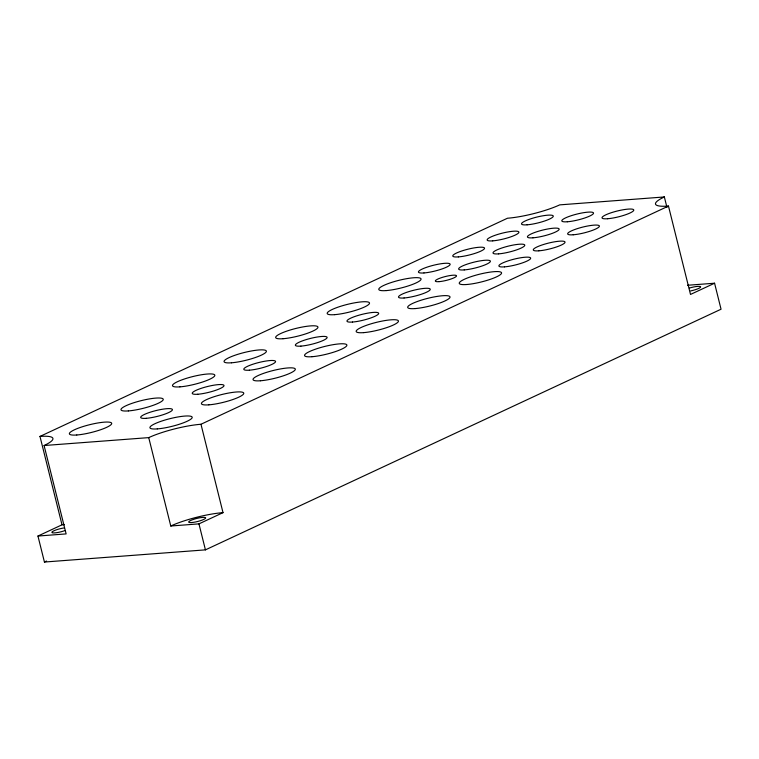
<?xml version="1.0" encoding="UTF-8"?>
<svg xmlns="http://www.w3.org/2000/svg" width="759" height="759" viewBox="0 0 759 759"><rect width="100%" height="100%" fill="white"/><g stroke="black" fill="none" stroke-linecap="round" stroke-linejoin="round"><path stroke-width="1.14" d="M62.01 524.811L39.98 436.425L507.467 218.231A38.149 6.954 -14 0 0 559.706 204.873L664.353 196.96A38.149 6.954 -14 0 0 668.47 206.068L690.51 294.445L714.57 283.221L721.05 309.217L205.433 549.867L44.43 562.039L37.95 536.044L62.01 524.811A38.149 6.954 -14 0 1 64.373 524.668M39.98 436.425A38.149 6.954 -14 0 1 44.088 445.524L148.736 437.62A38.149 6.954 -14 0 1 200.974 424.262L668.47 206.068M44.43 562.039L46.584 561.034M148.736 437.62L170.775 526.006L198.953 523.871L223.013 512.638L200.974 424.262M687.569 285.261L714.57 283.221M37.95 536.044L66.128 533.909L44.088 445.524M664.353 196.96L666.933 207.292M198.953 523.871L205.433 549.867M170.775 526.006A38.149 6.954 -14 0 1 223.013 512.638M689.352 288.078A8.719 1.584 -14 0 1 700.623 286.788A8.719 1.584 -14 0 1 690.643 290.925M65.132 530.513A8.719 1.584 -14 0 1 51.897 532.476A8.719 1.584 -14 0 1 63.984 527.96M76.792 434.992A21.802 3.975 -14 0 0 111.355 424.309A21.802 3.975 -14 0 0 83.471 426.416A21.802 3.975 -14 0 0 76.792 434.992M128.347 410.923A21.802 3.975 -14 0 0 162.919 400.24A21.802 3.975 -14 0 0 135.036 402.355A21.802 3.975 -14 0 0 128.347 410.923M157.284 428.901A21.802 3.975 -14 0 0 191.856 418.228A21.802 3.975 -14 0 0 163.972 420.334A21.802 3.975 -14 0 0 157.284 428.901M208.848 404.841A21.802 3.975 -14 0 0 243.421 394.158A21.802 3.975 -14 0 0 215.528 396.264A21.802 3.975 -14 0 0 208.848 404.841M179.911 386.862A21.802 3.975 -14 0 0 214.484 376.179A21.802 3.975 -14 0 0 186.591 378.286A21.802 3.975 -14 0 0 179.911 386.862M260.413 380.771A21.802 3.975 -14 0 0 294.976 370.098A21.802 3.975 -14 0 0 267.092 372.204A21.802 3.975 -14 0 0 260.413 380.771M283.031 338.723A21.802 3.975 -14 0 0 317.604 328.049A21.802 3.975 -14 0 0 289.72 330.156A21.802 3.975 -14 0 0 283.031 338.723M363.533 332.641A21.802 3.975 -14 0 0 398.105 321.958A21.802 3.975 -14 0 0 370.221 324.074A21.802 3.975 -14 0 0 363.533 332.641M311.977 356.711A21.802 3.975 -14 0 0 346.54 346.028A21.802 3.975 -14 0 0 318.657 348.134A21.802 3.975 -14 0 0 311.977 356.711M231.476 362.793A21.802 3.975 -14 0 0 266.039 352.11A21.802 3.975 -14 0 0 238.155 354.216A21.802 3.975 -14 0 0 231.476 362.793M415.097 308.581A21.802 3.975 -14 0 0 449.67 297.898A21.802 3.975 -14 0 0 421.776 300.004A21.802 3.975 -14 0 0 415.097 308.581M334.596 314.662A21.802 3.975 -14 0 0 369.168 303.979A21.802 3.975 -14 0 0 341.284 306.086A21.802 3.975 -14 0 0 334.596 314.662M386.16 290.593A21.802 3.975 -14 0 0 420.723 279.919A21.802 3.975 -14 0 0 392.839 282.025A21.802 3.975 -14 0 0 386.16 290.593M466.662 284.511A21.802 3.975 -14 0 0 501.225 273.828A21.802 3.975 -14 0 0 473.341 275.934A21.802 3.975 -14 0 0 466.662 284.511M423.968 272.946A16.347 2.979 -14 0 0 449.897 264.938A16.347 2.979 -14 0 0 428.987 266.523A16.347 2.979 -14 0 0 423.968 272.946M504.469 266.864A16.347 2.979 -14 0 0 530.399 258.857A16.347 2.979 -14 0 0 509.479 260.432A16.347 2.979 -14 0 0 504.469 266.864M458.351 256.903A16.347 2.979 -14 0 0 484.27 248.895A16.347 2.979 -14 0 0 463.36 250.47A16.347 2.979 -14 0 0 458.351 256.903M538.843 250.821A16.347 2.979 -14 0 0 564.772 242.814A16.347 2.979 -14 0 0 543.861 244.389A16.347 2.979 -14 0 0 538.843 250.821M573.225 234.778A16.347 2.979 -14 0 0 599.145 226.77A16.347 2.979 -14 0 0 578.235 228.345A16.347 2.979 -14 0 0 573.225 234.778M492.724 240.859A16.347 2.979 -14 0 0 518.644 232.852A16.347 2.979 -14 0 0 497.733 234.427A16.347 2.979 -14 0 0 492.724 240.859M527.097 224.816A16.347 2.979 -14 0 0 553.017 216.808A16.347 2.979 -14 0 0 532.106 218.383A16.347 2.979 -14 0 0 527.097 224.816M607.598 218.734A16.347 2.979 -14 0 0 633.518 210.727A16.347 2.979 -14 0 0 612.608 212.302A16.347 2.979 -14 0 0 607.598 218.734M567.343 221.77A16.347 2.979 -14 0 0 593.272 213.763A16.347 2.979 -14 0 0 572.352 215.347A16.347 2.979 -14 0 0 567.343 221.77M532.97 237.814A16.347 2.979 -14 0 0 558.899 229.806A16.347 2.979 -14 0 0 537.979 231.391A16.347 2.979 -14 0 0 532.97 237.814M498.597 253.867A16.347 2.979 -14 0 0 524.526 245.85A16.347 2.979 -14 0 0 503.606 247.434A16.347 2.979 -14 0 0 498.597 253.867M464.223 269.91A16.347 2.979 -14 0 0 490.143 261.893A16.347 2.979 -14 0 0 469.233 263.477A16.347 2.979 -14 0 0 464.223 269.91M146.259 418.313A16.347 2.979 -14 0 0 172.179 410.296A16.347 2.979 -14 0 0 151.269 411.881A16.347 2.979 -14 0 0 146.259 418.313M197.814 394.244A16.347 2.979 -14 0 0 223.744 386.236A16.347 2.979 -14 0 0 202.833 387.811A16.347 2.979 -14 0 0 197.814 394.244M249.379 370.183A16.347 2.979 -14 0 0 275.308 362.166A16.347 2.979 -14 0 0 254.388 363.751A16.347 2.979 -14 0 0 249.379 370.183M300.943 346.113A16.347 2.979 -14 0 0 326.863 338.106A16.347 2.979 -14 0 0 305.953 339.681A16.347 2.979 -14 0 0 300.943 346.113M352.508 322.044A16.347 2.979 -14 0 0 378.428 314.036A16.347 2.979 -14 0 0 357.517 315.621A16.347 2.979 -14 0 0 352.508 322.044M404.063 297.983A16.347 2.979 -14 0 0 429.992 289.976A16.347 2.979 -14 0 0 409.082 291.551A16.347 2.979 -14 0 0 404.063 297.983M439.063 281.646A10.901 1.983 -14 0 0 456.349 276.304A10.901 1.983 -14 0 0 442.402 277.358A10.901 1.983 -14 0 0 439.063 281.646M191.685 522.543A8.719 1.584 -14 0 0 205.509 518.264A8.719 1.584 -14 0 0 194.361 519.109A8.719 1.584 -14 0 0 191.685 522.543"/></g></svg>
